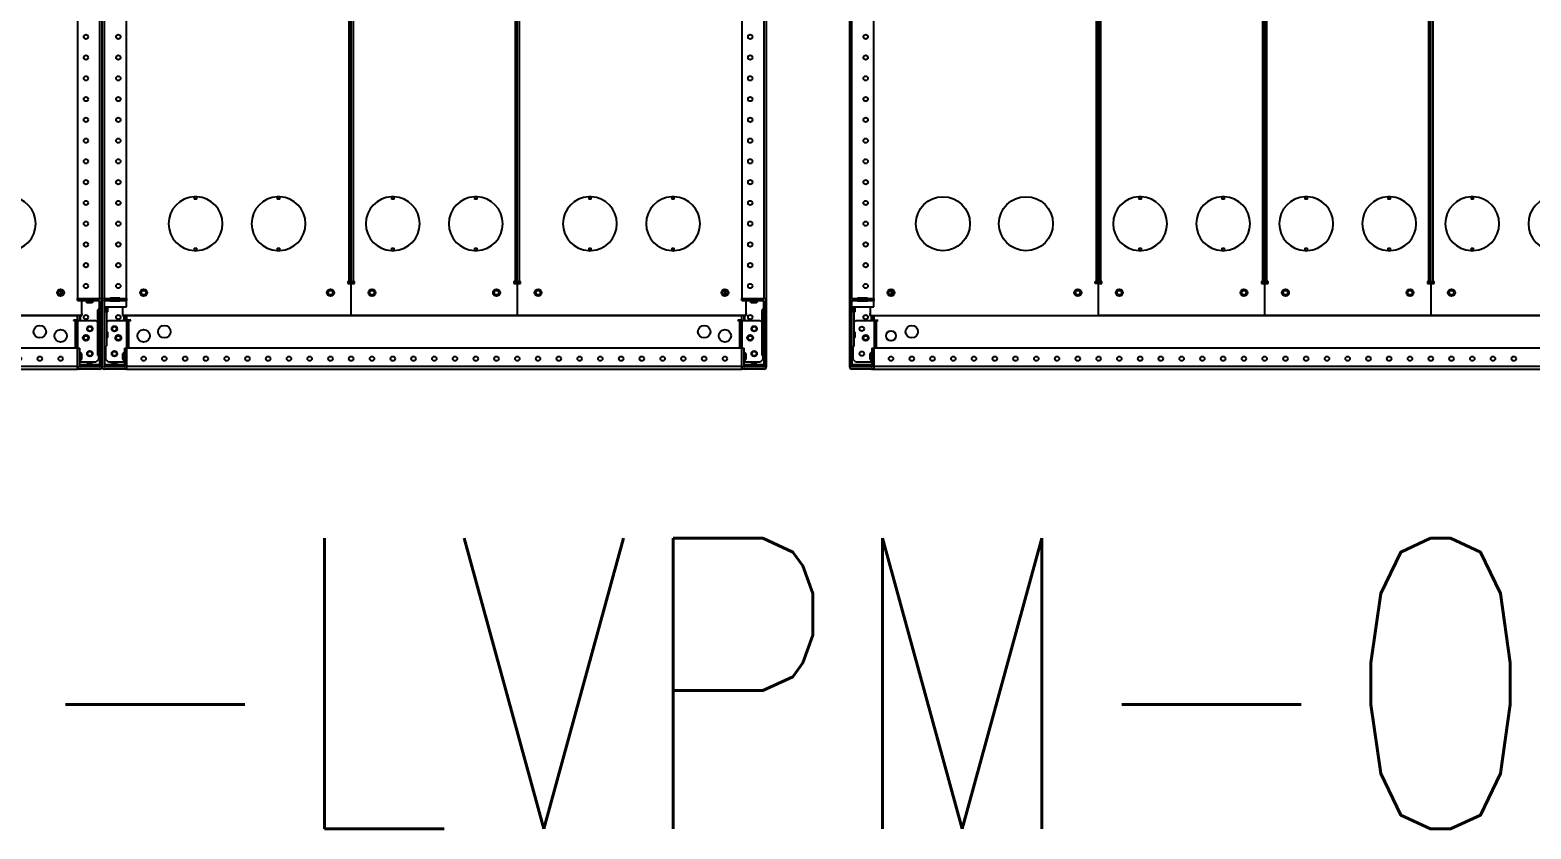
# Model space of a CAD drawing. Extents: x 758840 to 1108724, y -102573 to 143521.
# Drawn here: x 874315 to 876123, y 65879 to 66841 of the extents above; entities that cross this region are included whole.
import ezdxf
from ezdxf.enums import TextEntityAlignment as Align

# ---------------------------------------------------------------- set-up
doc = ezdxf.new("R2010")
doc.units = 0
doc.header["$LTSCALE"] = 1000
doc.header["$MEASUREMENT"] = 0
doc.layers.add('01-房间正式编号', color=1, linetype='Continuous')
doc.layers.add('02电气-设备', color=255, linetype='Continuous')
doc.styles.add('平面图B$0$HZ', font='romans.shx', dxfattribs={"width": 0.8, "bigfont": 'gbcbig.shx'})

# ---------------------------------------------------------------- blocks, each defined once
blk = doc.blocks.new('联络柜')
at = {"linetype": 'Continuous', "lineweight": 25}
for p, q in [((-3, 1197), (-3, 3)), ((0, 85), (0, 1115)), ((294.3, 105.5), (294.3, 1094.5)), ((295, 1094.5), (295, 105.5)), ((297, 1094.5), (297, 105.5)), ((299.7, 105.5), (299.7, 1094.5)), ((494.3, 1094.5), (494.3, 105.5)), ((497, 105.5), (497, 1094.5)), ((499.7, 105.5), (499.7, 1094.5)), ((694.3, 1094.5), (694.3, 105.5)), ((697, 105.5), (697, 1094.5)), ((699.7, 105.5), (699.7, 1094.5)), ((26.5, 85), (26.5, 517.5)), ((345.5, 207.5), (345.5, 204.5)), ((348.5, 204.5), (348.5, 207.5)), ((445.5, 207.5), (445.5, 204.5)), ((448.5, 204.5), (448.5, 207.5)), ((545.5, 207.5), (545.5, 204.5)), ((548.5, 204.5), (548.5, 207.5)), ((645.5, 207.5), (645.5, 204.5)), ((648.5, 204.5), (648.5, 207.5)), ((745.5, 207.5), (745.5, 204.5)), ((748.5, 204.5), (748.5, 207.5)), ((345.5, 145.5), (345.5, 142.5)), ((348.5, 142.5), (348.5, 145.5)), ((445.5, 145.5), (445.5, 142.5)), ((448.5, 142.5), (448.5, 145.5)), ((545.5, 145.5), (545.5, 142.5)), ((548.5, 142.5), (548.5, 145.5)), ((645.5, 145.5), (645.5, 142.5)), ((648.5, 142.5), (648.5, 145.5)), ((745.5, 145.5), (745.5, 142.5)), ((748.5, 142.5), (748.5, 145.5)), ((47, 94.7), (47, 89.3)), ((293, 103), (293, 105.5)), ((293, 105.5), (294.3, 105.5)), ((297, 103), (293, 103)), ((295, 105.5), (294.3, 105.5)), ((297, 105.5), (295, 105.5)), ((297, 105.5), (299.7, 105.5)), ((297, 103), (301, 103)), ((297, 64.5), (297, 103)), ((301, 105.5), (299.7, 105.5)), ((301, 103), (301, 105.5)), ((493, 105.5), (493, 103)), ((494.3, 105.5), (493, 105.5)), ((493, 103), (497, 103)), ((494.3, 105.5), (497, 105.5)), ((497, 105.5), (499.7, 105.5)), ((497, 103), (501, 103)), ((497, 64.5), (497, 103)), ((501, 105.5), (499.7, 105.5)), ((501, 103), (501, 105.5)), ((693, 105.5), (693, 103)), ((694.3, 105.5), (693, 105.5)), ((693, 103), (697, 103)), ((694.3, 105.5), (697, 105.5)), ((697, 105.5), (699.7, 105.5)), ((697, 103), (697, 64.5)), ((697, 103), (701, 103)), ((701, 105.5), (699.7, 105.5)), ((701, 103), (701, 105.5)), ((-0.5, 82), (-0.5, 3)), ((-0.5, 75), (0, 75)), ((-0.3, 75), (-0.3, 70.7)), ((0, 85), (26.5, 85)), ((0, 82.5), (26.5, 82.5)), ((0, 75), (0, 82.5)), ((0, 75), (26.5, 75)), ((2.2, 75), (2.2, 70.7)), ((3.9, 68.9), (3.9, 75)), ((6.5, 85.2), (6.5, 85)), ((18.5, 85.2), (6.5, 85.2)), ((6.5, 82.5), (6.5, 82.2)), ((6.5, 82.2), (18.5, 82.2)), ((15.5, 85), (15, 85.2)), ((18.5, 85), (18.5, 85.2)), ((18.5, 82.2), (18.5, 82.5)), ((22, 75), (22, 64.5)), ((26.5, 85), (26.5, 82.5)), ((26.5, 75), (26.5, 82.5)), ((-0.4, 68.9), (-0.4, 26.5)), ((-0.3, 70.7), (2.2, 70.4)), ((-0.3, 70.7), (2.2, 70.5)), ((-0.3, 70.7), (2.2, 70.7)), ((-0.3, 70.7), (-0.3, 70.7)), ((2.2, 70.7), (2.2, 28.3)), ((2.2, 70.5), (2.2, 70.7)), ((3.9, 68.9), (2.2, 68.9)), ((2.2, 56.2), (4.5, 58.5)), ((4.5, 58.5), (27, 58.5)), ((21.5, 67), (21.5, 64.5)), ((21.5, 67), (22, 67)), ((21.5, 64.5), (22, 64.5)), ((22, 64.5), (297, 64.5)), ((22.2, 58.5), (22.2, 58.6)), ((22.2, 58.6), (23.5, 58.6)), ((23.5, 58.6), (23.5, 64.5)), ((24, 58.6), (23.5, 58.6)), ((24, 64.5), (24, 58.6)), ((26.5, 58.6), (24, 58.6)), ((26.5, 64.5), (26.5, 58.6)), ((1167.5, 64), (26.5, 64)), ((31.5, 58.6), (26.5, 58.6)), ((29.6, 58.5), (27, 58.5)), ((27, 25), (27, 58.5)), ((29.6, 25), (29.6, 58.5)), ((29.7, 58.5), (29.6, 58.5)), ((29.7, 58.5), (31.5, 58.5)), ((29.7, 25), (29.7, 58.5)), ((31.5, 58.5), (31.5, 58.6)), ((497, 64.5), (297, 64.5)), ((697, 64.5), (497, 64.5)), ((897, 64.5), (697, 64.5)), ((2.2, 44.4), (3.9, 44.4)), ((3.9, 37.8), (2.2, 37.8)), ((3.9, 37.8), (3.9, 44.4)), ((0, 26.5), (0, 2.5)), ((1.5, 11.5), (1.5, 27.1)), ((2.2, 28.3), (2.2, 28.1)), ((23, 19.8), (21.5, 18.2)), ((21.5, 18.2), (21.5, 11.8)), ((24, 19.8), (23, 19.8)), ((24, 25), (26.5, 25)), ((24, 25), (24, 3)), ((26.5, 25), (26.5, 3)), ((1167.5, 25), (26.5, 25)), ((23.5, 2.5), (0, 2.5)), ((23.5, 0), (0, 0)), ((4.5, 8.5), (1.5, 11.5)), ((1.5, 2.7), (1.5, 5.2)), ((4.5, 5.2), (1.5, 5.2)), ((4.5, 2.7), (1.5, 2.7)), ((24, 8.5), (4.5, 8.5)), ((4.5, 2.7), (4.5, 5.2)), ((24, 5.2), (4.5, 5.2)), ((23.9, 2.7), (4.5, 2.7)), ((21.5, 11.8), (23, 10.2)), ((23, 10.2), (24, 10.2)), ((23.5, 0), (1167.5, 0)), ((1167.5, 3), (26.5, 3)), ((26.5, 3), (26.5, 0)), ((26.5, 2.7), (26.5, 2.7)), ((26.5, 2.5), (26.5, 2.5))]:
    blk.add_line(p, q, dxfattribs=at)
at = {"linetype": 'Continuous', "lineweight": 25, "flags": 128}
blk.add_lwpolyline([(18, 85.2), (17.7, 85.1), (17.5, 85)], dxfattribs=at)
at = {"linetype": 'Continuous', "lineweight": 25}
for centre, radius in [((16.5, 400), 2.7), ((16.5, 375), 2.7), ((16.5, 350), 2.7), ((16.5, 325), 2.7), ((16.5, 300), 2.7), ((16.5, 275), 2.7), ((16.5, 250), 2.7), ((16.5, 225), 2.7), ((16.5, 200), 2.7), ((109.5, 175), 32.5), ((209.5, 175), 32.5), ((16.5, 175), 2.7), ((16.5, 150), 2.7), ((16.5, 125), 2.7), ((16.5, 100), 2.7), ((47, 92), 4.25), ((47, 92), 2.7), ((272, 92), 4.25), ((272, 92), 2.7), ((322, 92), 4.25), ((322, 92), 2.7), ((472, 92), 4.25), ((472, 92), 2.7), ((522, 92), 4.25), ((522, 92), 2.7), ((672, 92), 4.25), ((672, 92), 2.7), ((722, 92), 4.25), ((722, 92), 2.7), ((16.5, 62.5), 2.7), ((11.8, 48.5), 2.7), ((16.5, 37.5), 3.55), ((16.5, 37.5), 2.7), ((47, 40), 6), ((72, 45), 7.5), ((11.8, 18.5), 2.7), ((47, 12.5), 2.7), ((72, 12.5), 2.7), ((97, 12.5), 2.7), ((122, 12.5), 2.7), ((147, 12.5), 2.7), ((172, 12.5), 2.7), ((197, 12.5), 2.7), ((222, 12.5), 2.7), ((247, 12.5), 2.7), ((272, 12.5), 2.7), ((297, 12.5), 2.7), ((322, 12.5), 2.7), ((347, 12.5), 2.7), ((372, 12.5), 2.7), ((397, 12.5), 2.7), ((422, 12.5), 2.7), ((447, 12.5), 2.7), ((472, 12.5), 2.7), ((497, 12.5), 2.7), ((522, 12.5), 2.7), ((547, 12.5), 2.7), ((572, 12.5), 2.7), ((597, 12.5), 2.7), ((622, 12.5), 2.7), ((647, 12.5), 2.7), ((672, 12.5), 2.7), ((697, 12.5), 2.7), ((722, 12.5), 2.7), ((747, 12.5), 2.7), ((772, 12.5), 2.7), ((797, 12.5), 2.7)]:
    blk.add_circle(centre, radius, dxfattribs=at)
for centre, radius, start, end in [((347, 175), 32.5, 92.6454, 267.3546), ((347, 175), 32.5, 87.3546, 92.6454), ((347, 175), 29.5, 87.0854, 92.9146), ((347, 175), 32.5, 272.6454, 87.3546), ((447, 175), 32.5, 92.6454, 267.3546), ((447, 175), 32.5, 87.3546, 92.6454), ((447, 175), 29.5, 87.0854, 92.9146), ((447, 175), 32.5, 272.6454, 87.3546), ((547, 175), 32.5, 92.6454, 267.3546), ((547, 175), 32.5, 87.3546, 92.6454), ((547, 175), 29.5, 87.0854, 92.9146), ((547, 175), 32.5, 272.6454, 87.3546), ((647, 175), 32.5, 92.6454, 267.3546), ((647, 175), 32.5, 87.3546, 92.6454), ((647, 175), 29.5, 87.0854, 92.9146), ((647, 175), 32.5, 272.6454, 87.3546), ((747, 175), 32.5, 92.6454, 267.3546), ((747, 175), 32.5, 87.3546, 92.6454), ((747, 175), 29.5, 87.0854, 92.9146), ((747, 175), 32.5, 272.6454, 87.3546), ((847, 175), 32.5, 92.6454, 267.3546), ((347, 175), 29.5, 267.0854, 272.9146), ((447, 175), 29.5, 267.0854, 272.9146), ((547, 175), 29.5, 267.0854, 272.9146), ((647, 175), 29.5, 267.0854, 272.9146), ((747, 175), 29.5, 267.0854, 272.9146), ((347, 175), 32.5, 267.3546, 272.6454), ((447, 175), 32.5, 267.3546, 272.6454), ((547, 175), 32.5, 267.3546, 272.6454), ((647, 175), 32.5, 267.3546, 272.6454), ((747, 175), 32.5, 267.3546, 272.6454), ((0, 82), 3, 90, 180), ((0, 82), 0.5, 90, 180), ((-0.4, 70.7), 0.0515, 346.8384, 350.7536), ((0.9, 70.7), 1.34, 346.8384, 350.7536), ((0.9, 28.3), 1.34, 346.8384, 350.7536), ((0, 3), 3, 180, 270), ((0, 3), 0.5, 180, 270), ((23.5, 3), 3, 270, 360), ((23.5, 3), 0.5, 270, 360)]:
    blk.add_arc(centre, radius, start, end, dxfattribs=at)
for points in [[(-0.5, 68.8), (-0.5, 68.8), (-0.5, 68.8), (-0.5, 68.9), (-0.4, 68.9), (-0.4, 68.9), (-0.4, 68.9)], [(-0.4, 70.7), (-0.4, 70.7), (-0.4, 70.7), (-0.3, 70.7), (-0.3, 70.7), (-0.3, 70.7), (-0.3, 70.7)], [(-0.4, 26.5), (-0.4, 26.5), (-0.4, 26.5), (-0.5, 26.4), (-0.5, 26.4), (-0.5, 26.4), (-0.5, 26.4)]]:
    blk.add_open_spline(points, degree=3, knots=[0, 0, 0, 0, 0.25, 0.5, 0.75, 1, 1, 1, 1], dxfattribs=at)
for points in [[(-0.4, 68.9), (-0.1, 68.9), (0.5, 69), (1.3, 69.3), (1.9, 69.8), (2.1, 70.2), (2.2, 70.4)], [(2.2, 28), (2.1, 27.8), (1.9, 27.4), (1.3, 26.9), (0.5, 26.5), (-0.1, 26.5), (-0.4, 26.5)]]:
    blk.add_open_spline(points, degree=3, dxfattribs=at)
blk = doc.blocks.new('补偿-滤波柜')
at = {"linetype": 'Continuous', "lineweight": 25}
for p, q in [((-3, 3), (-3, 1118)), ((0, 85), (0, 1115)), ((794, 1115), (794, 85)), ((797, 3), (797, 1118)), ((294.3, 1094.5), (294.3, 105.5)), ((297, 105.5), (297, 1094.5)), ((299.7, 105.5), (299.7, 1094.5)), ((494.3, 1094.5), (494.3, 105.5)), ((497, 105.5), (497, 1094.5)), ((499.7, 105.5), (499.7, 1094.5)), ((26.5, 85), (26.5, 517.5)), ((767.5, 517.5), (767.5, 85)), ((108, 207.5), (108, 204.5)), ((111, 204.5), (111, 207.5)), ((208, 207.5), (208, 204.5)), ((211, 204.5), (211, 207.5)), ((345.5, 207.5), (345.5, 204.5)), ((348.5, 204.5), (348.5, 207.5)), ((445.5, 207.5), (445.5, 204.5)), ((448.5, 204.5), (448.5, 207.5)), ((583, 207.5), (583, 204.5)), ((586, 204.5), (586, 207.5)), ((683, 207.5), (683, 204.5)), ((686, 204.5), (686, 207.5)), ((108, 145.5), (108, 142.5)), ((111, 142.5), (111, 145.5)), ((208, 145.5), (208, 142.5)), ((211, 142.5), (211, 145.5)), ((345.5, 145.5), (345.5, 142.5)), ((348.5, 142.5), (348.5, 145.5)), ((445.5, 145.5), (445.5, 142.5)), ((448.5, 142.5), (448.5, 145.5)), ((583, 145.5), (583, 142.5)), ((586, 142.5), (586, 145.5)), ((683, 145.5), (683, 142.5)), ((686, 142.5), (686, 145.5)), ((293, 105.5), (293, 103)), ((294.3, 105.5), (293, 105.5)), ((293, 103), (297, 103)), ((294.3, 105.5), (297, 105.5)), ((297, 105.5), (299.7, 105.5)), ((297, 103), (301, 103)), ((297, 64.5), (297, 103)), ((301, 105.5), (299.7, 105.5)), ((301, 103), (301, 105.5)), ((493, 105.5), (493, 103)), ((494.3, 105.5), (493, 105.5)), ((493, 103), (497, 103)), ((494.3, 105.5), (497, 105.5)), ((497, 105.5), (499.7, 105.5)), ((497, 103), (497, 64.5)), ((497, 103), (501, 103)), ((501, 105.5), (499.7, 105.5)), ((501, 103), (501, 105.5)), ((747, 94.7), (747, 89.3)), ((-0.5, 82), (-0.5, 3)), ((-0.5, 75), (0, 75)), ((-0.3, 75), (-0.3, 70.7)), ((0, 85), (26.5, 85)), ((0, 82.5), (26.5, 82.5)), ((0, 75), (0, 82.5)), ((0, 75), (26.5, 75)), ((2.2, 75), (2.2, 70.7)), ((3.9, 68.9), (3.9, 75)), ((6.5, 85.2), (6.5, 85)), ((18.5, 85.2), (6.5, 85.2)), ((6.5, 82.5), (6.5, 82.2)), ((6.5, 82.2), (18.5, 82.2)), ((15.5, 85), (15, 85.2)), ((18.5, 85), (18.5, 85.2)), ((18.5, 82.2), (18.5, 82.5)), ((22, 64.5), (22, 75)), ((26.5, 85), (26.5, 82.5)), ((26.5, 75), (26.5, 82.5)), ((767.5, 85), (794, 85)), ((767.5, 82.5), (767.5, 85)), ((767.5, 82.5), (794, 82.5)), ((772, 82.5), (772, 64.5)), ((777.2, 82.5), (777.2, 81.5)), ((777.2, 81.5), (778.7, 80)), ((778.7, 80), (785.2, 80)), ((785.2, 80), (786.8, 81.5)), ((786.8, 81.5), (786.8, 82.5)), ((794, 85), (797, 85)), ((794, 72.7), (794, 82.5)), ((794.4, 70.9), (794.4, 72.7)), ((794.5, 85), (794.5, 85)), ((794.5, 3), (794.5, 82)), ((-0.4, 68.9), (-0.4, 26.5)), ((-0.3, 70.7), (2.2, 70.4)), ((-0.3, 70.7), (2.2, 70.5)), ((-0.3, 70.7), (2.2, 70.7)), ((-0.3, 70.7), (-0.3, 70.7)), ((2.2, 70.7), (2.2, 28.3)), ((2.2, 70.5), (2.2, 70.7)), ((3.9, 68.9), (2.2, 68.9)), ((2.2, 56.2), (4.5, 58.5)), ((4.5, 58.5), (26.6, 58.5)), ((21.5, 67), (21.5, 64.5)), ((21.5, 67), (22, 67)), ((21.5, 64.5), (22, 64.5)), ((297, 64.5), (22, 64.5)), ((22.2, 58.5), (22.2, 58.6)), ((22.2, 58.6), (23.5, 58.6)), ((23.5, 58.6), (23.5, 64.5)), ((24, 58.6), (23.5, 58.6)), ((24, 64.5), (24, 58.6)), ((26.5, 58.6), (24, 58.6)), ((26.5, 64.5), (26.5, 58.6)), ((767.5, 64), (26.5, 64)), ((31.5, 59), (26.5, 59)), ((29.2, 58.5), (26.6, 58.5)), ((26.6, 25), (26.6, 58.5)), ((29.2, 25), (29.2, 58.5)), ((29.3, 58.5), (29.2, 58.5)), ((29.3, 58.5), (31.5, 58.5)), ((29.3, 25), (29.3, 58.5)), ((31.5, 58.5), (31.5, 59)), ((497, 64.5), (297, 64.5)), ((772, 64.5), (497, 64.5)), ((762.5, 59), (762.5, 58.5)), ((767.5, 59), (762.5, 59)), ((762.5, 58.5), (764.7, 58.5)), ((764.8, 58.5), (764.7, 58.5)), ((764.7, 58.5), (764.7, 25)), ((767.4, 58.5), (764.8, 58.5)), ((764.8, 58.5), (764.8, 25)), ((767.4, 58.5), (789.5, 58.5)), ((767.4, 58.5), (767.4, 25)), ((767.5, 58.6), (767.5, 64.5)), ((767.5, 58.6), (770, 58.6)), ((770, 58.6), (770, 64.5)), ((770.5, 58.6), (770, 58.6)), ((770.5, 64.5), (770.5, 58.6)), ((770.5, 58.6), (771.8, 58.6)), ((771.8, 58.6), (771.8, 58.5)), ((772, 67), (772.5, 67)), ((772, 64.5), (772.5, 64.5)), ((772.5, 67), (772.5, 64.5)), ((789.5, 58.5), (791.8, 56.2)), ((791.8, 58.8), (791.8, 70.9)), ((794.3, 70.9), (791.8, 70.9)), ((791.8, 58.8), (794.3, 58.8)), ((791.8, 54.5), (791.8, 58.8)), ((791.8, 54.5), (794.3, 54.5)), ((791.8, 16.3), (791.8, 54.5)), ((794.3, 58.8), (794.3, 70.9)), ((794.3, 54.5), (794.3, 58.8)), ((794.3, 16.3), (794.3, 54.5)), ((794.4, 70.9), (794.4, 28.5)), ((794.5, 70.9), (794.4, 70.9)), ((2.2, 44.4), (3.9, 44.4)), ((3.9, 37.8), (2.2, 37.8)), ((3.9, 37.8), (3.9, 44.4)), ((0, 26.5), (0, 2.5)), ((1.5, 11.5), (1.5, 27.1)), ((2.2, 28.3), (2.2, 28.1)), ((23, 19.8), (21.5, 18.2)), ((21.5, 18.2), (21.5, 11.8)), ((24, 19.8), (23, 19.8)), ((24, 25), (26.5, 25)), ((24, 25), (24, 3)), ((26.5, 25), (26.5, 3)), ((767.5, 25), (26.5, 25)), ((767.5, 3), (767.5, 25)), ((767.5, 25), (770, 25)), ((770, 3), (770, 25)), ((771, 19.8), (770, 19.8)), ((772.5, 18.2), (771, 19.8)), ((772.5, 11.8), (772.5, 18.2)), ((23.5, 2.5), (0, 2.5)), ((23.5, 0), (0, 0)), ((4.5, 8.5), (1.5, 11.5)), ((1.5, 2.7), (1.5, 5.2)), ((4.5, 5.2), (1.5, 5.2)), ((4.5, 2.7), (1.5, 2.7)), ((24, 8.5), (4.5, 8.5)), ((4.5, 2.7), (4.5, 5.2)), ((24, 5.2), (4.5, 5.2)), ((23.9, 2.7), (4.5, 2.7)), ((8.4, 5.2), (8.4, 6.6)), ((15.1, 6.6), (8.4, 6.6)), ((15.1, 6.6), (15.1, 5.2)), ((21.5, 11.8), (23, 10.2)), ((23, 10.2), (24, 10.2)), ((26.5, 0), (23.5, 0)), ((767.5, 3), (26.5, 3)), ((26.5, 3), (26.5, 0)), ((26.5, 2.7), (26.5, 2.7)), ((26.5, 2.5), (26.5, 2.5)), ((26.5, 0), (767.5, 0)), ((767.5, 0), (767.5, 3)), ((767.5, 2.7), (767.5, 2.7)), ((767.5, 2.5), (767.5, 2.5)), ((770, 0), (767.5, 0)), ((770, 10.2), (771, 10.2)), ((789.5, 8.5), (770, 8.5)), ((789.5, 5.2), (770, 5.2)), ((770, 0), (770, 0)), ((789.5, 2.7), (770.1, 2.7)), ((794, 2.5), (770.5, 2.5)), ((794, 0), (770.5, 0)), ((771, 10.2), (772.5, 11.8)), ((778.9, 5.2), (778.9, 6.6)), ((785.5, 6.6), (778.9, 6.6)), ((792.5, 11.5), (789.5, 8.5)), ((789.5, 2.7), (789.5, 5.2)), ((792.5, 5.2), (789.5, 5.2)), ((792.5, 2.7), (789.5, 2.7)), ((791.8, 16.3), (794.3, 16.3)), ((792.5, 16.3), (792.5, 11.5)), ((792.5, 2.7), (792.5, 5.2)), ((793.7, 10.2), (793.7, 2.5)), ((794, 10.2), (793.7, 10.2)), ((794, 10.2), (794, 16.3)), ((794.5, 10.2), (794, 10.2))]:
    blk.add_line(p, q, dxfattribs=at)
at = {"linetype": 'Continuous', "lineweight": 25, "flags": 128}
blk.add_lwpolyline([(18, 85.2), (17.7, 85.1), (17.5, 85)], dxfattribs=at)
at = {"linetype": 'Continuous', "lineweight": 25}
for centre, radius in [((16.5, 400), 2.7), ((777.5, 400), 2.7), ((16.5, 375), 2.7), ((777.5, 375), 2.7), ((16.5, 350), 2.7), ((777.5, 350), 2.7), ((16.5, 325), 2.7), ((777.5, 325), 2.7), ((16.5, 300), 2.7), ((777.5, 300), 2.7), ((16.5, 275), 2.7), ((777.5, 275), 2.7), ((16.5, 250), 2.7), ((777.5, 250), 2.7), ((16.5, 225), 2.7), ((777.5, 225), 2.7), ((16.5, 200), 2.7), ((777.5, 200), 2.7), ((16.5, 175), 2.7), ((777.5, 175), 2.7), ((16.5, 150), 2.7), ((777.5, 150), 2.7), ((16.5, 125), 2.7), ((777.5, 125), 2.7), ((16.5, 100), 2.7), ((47, 92), 4.25), ((47, 92), 2.7), ((272, 92), 4.25), ((272, 92), 2.7), ((322, 92), 4.25), ((322, 92), 2.7), ((472, 92), 4.25), ((472, 92), 2.7), ((522, 92), 4.25), ((522, 92), 2.7), ((747, 92), 4.25), ((747, 92), 2.7), ((777.5, 100), 2.7), ((16.5, 62.5), 2.7), ((777.5, 62.5), 2.7), ((11.8, 48.5), 3.3), ((11.8, 48.5), 2.7), ((16.5, 37.5), 3.55), ((16.5, 37.5), 2.7), ((47, 40), 7.5), ((72, 45), 7.5), ((722, 45), 7.5), ((747, 40), 7.5), ((777.5, 37.5), 3.55), ((777.5, 37.5), 2.7), ((782.2, 48.5), 3.3), ((782.2, 48.5), 2.7), ((11.8, 18.5), 3.3), ((11.8, 18.5), 2.7), ((782.2, 18.5), 3.3), ((782.2, 18.5), 2.7), ((47, 12.5), 2.7), ((72, 12.5), 2.7), ((97, 12.5), 2.7), ((122, 12.5), 2.7), ((147, 12.5), 2.7), ((172, 12.5), 2.7), ((197, 12.5), 2.7), ((222, 12.5), 2.7), ((247, 12.5), 2.7), ((272, 12.5), 2.7), ((297, 12.5), 2.7), ((322, 12.5), 2.7), ((347, 12.5), 2.7), ((372, 12.5), 2.7), ((397, 12.5), 2.7), ((422, 12.5), 2.7), ((447, 12.5), 2.7), ((472, 12.5), 2.7), ((497, 12.5), 2.7), ((522, 12.5), 2.7), ((547, 12.5), 2.7), ((572, 12.5), 2.7), ((597, 12.5), 2.7), ((622, 12.5), 2.7), ((647, 12.5), 2.7), ((672, 12.5), 2.7), ((697, 12.5), 2.7), ((722, 12.5), 2.7), ((747, 12.5), 2.7)]:
    blk.add_circle(centre, radius, dxfattribs=at)
for centre, radius, start, end in [((109.5, 175), 32.5, 92.6454, 267.3546), ((109.5, 175), 32.5, 87.3546, 92.6454), ((109.5, 175), 29.5, 87.0854, 92.9146), ((109.5, 175), 32.5, 272.6454, 87.3546), ((209.5, 175), 32.5, 92.6454, 267.3546), ((209.5, 175), 32.5, 87.3546, 92.6454), ((209.5, 175), 29.5, 87.0854, 92.9146), ((209.5, 175), 32.5, 272.6454, 87.3546), ((347, 175), 32.5, 92.6454, 267.3546), ((347, 175), 32.5, 87.3546, 92.6454), ((347, 175), 29.5, 87.0854, 92.9146), ((347, 175), 32.5, 272.6454, 87.3546), ((447, 175), 32.5, 92.6454, 267.3546), ((447, 175), 32.5, 87.3546, 92.6454), ((447, 175), 29.5, 87.0854, 92.9146), ((447, 175), 32.5, 272.6454, 87.3546), ((584.5, 175), 32.5, 92.6454, 267.3546), ((584.5, 175), 32.5, 87.3546, 92.6454), ((584.5, 175), 29.5, 87.0854, 92.9146), ((584.5, 175), 32.5, 272.6454, 87.3546), ((684.5, 175), 32.5, 92.6454, 267.3546), ((684.5, 175), 32.5, 87.3546, 92.6454), ((684.5, 175), 29.5, 87.0854, 92.9146), ((684.5, 175), 32.5, 272.6454, 87.3546), ((109.5, 175), 29.5, 267.0854, 272.9146), ((209.5, 175), 29.5, 267.0854, 272.9146), ((347, 175), 29.5, 267.0854, 272.9146), ((447, 175), 29.5, 267.0854, 272.9146), ((584.5, 175), 29.5, 267.0854, 272.9146), ((684.5, 175), 29.5, 267.0854, 272.9146), ((109.5, 175), 32.5, 267.3546, 272.6454), ((209.5, 175), 32.5, 267.3546, 272.6454), ((347, 175), 32.5, 267.3546, 272.6454), ((447, 175), 32.5, 267.3546, 272.6454), ((584.5, 175), 32.5, 267.3546, 272.6454), ((684.5, 175), 32.5, 267.3546, 272.6454), ((0, 82), 3, 90, 180), ((0, 82), 0.5, 90, 180), ((794.1, 70.4), 2.32, 81.9505, 168.5782), ((794, 82), 3, 0, 90), ((794.4, 72.8), 0.0893, 261.9505, 348.5782), ((-0.4, 70.7), 0.0515, 346.8384, 350.7536), ((0.9, 70.7), 1.34, 346.8384, 350.7536), ((794.4, 70.8), 0.0893, 81.9505, 168.5782), ((0.9, 28.3), 1.34, 346.8384, 350.7536), ((0, 3), 3, 180, 270), ((0, 3), 0.5, 180, 270), ((23.5, 3), 3, 270, 360), ((23.5, 3), 0.5, 270, 360), ((770.5, 3), 3, 180, 270), ((770.5, 3), 0.5, 180, 270), ((794, 3), 0.5, 270, 0), ((794, 3), 3, 270, 0)]:
    blk.add_arc(centre, radius, start, end, dxfattribs=at)
for points in [[(-0.5, 68.8), (-0.5, 68.8), (-0.5, 68.8), (-0.5, 68.9), (-0.4, 68.9), (-0.4, 68.9), (-0.4, 68.9)], [(-0.4, 70.7), (-0.4, 70.7), (-0.4, 70.7), (-0.3, 70.7), (-0.3, 70.7), (-0.3, 70.7), (-0.3, 70.7)], [(-0.4, 26.5), (-0.4, 26.5), (-0.4, 26.5), (-0.5, 26.4), (-0.5, 26.4), (-0.5, 26.4), (-0.5, 26.4)]]:
    blk.add_open_spline(points, degree=3, knots=[0, 0, 0, 0, 0.25, 0.5, 0.75, 1, 1, 1, 1], dxfattribs=at)
for points in [[(-0.4, 68.9), (-0.1, 68.9), (0.5, 69), (1.3, 69.3), (1.9, 69.8), (2.1, 70.2), (2.2, 70.4)], [(2.2, 28), (2.1, 27.8), (1.9, 27.4), (1.3, 26.9), (0.5, 26.5), (-0.1, 26.5), (-0.4, 26.5)]]:
    blk.add_open_spline(points, degree=3, dxfattribs=at)
blk = doc.blocks.new('BD4-PAL0101-LVPM-07')
at = {"layer": '02电气-设备', "color": 5, "ltscale": 5}
for name, p in [('补偿-滤波柜', (1920630.1, 708973.2)), ('补偿-滤波柜', (1921430.1, 708973.2)), ('联络柜', (1922330.1, 708973.2))]:
    blk.add_blockref(name, p, dxfattribs=at)

msp = doc.modelspace()

# ---------------------------------------------------------------- block references
at = {"layer": '02电气-设备'}
msp.add_blockref('BD4-PAL0101-LVPM-07', (-1047025.03, -642540.59), dxfattribs=at)

# ---------------------------------------------------------------- texts
at = {"layer": '01-房间正式编号', "color": 1, "style": '平面图B$0$HZ', "width": 0.8}
msp.add_text('BD4-PAL0101-LVPM-07', height=350, dxfattribs=at).set_placement((873997.88, 65878.98, 0), align=Align.CENTER)

doc.saveas('drawing.dxf')
